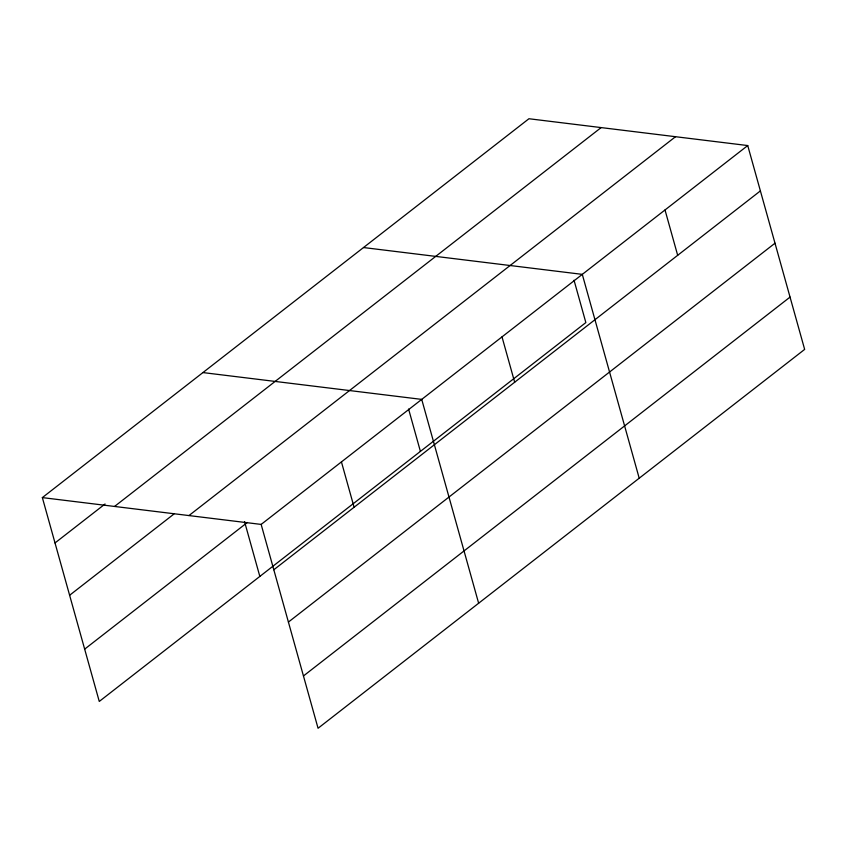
<?xml version="1.0" encoding="UTF-8"?>
<svg xmlns="http://www.w3.org/2000/svg" width="847" height="847" viewBox="0 0 847 847"><rect width="100%" height="100%" fill="white"/><g stroke="black" fill="none" stroke-linecap="round" stroke-linejoin="round"><path stroke-width="1.27" d="M42.35 497.602L528.941 118.739L747.732 145.557L804.65 349.398L318.059 728.261L261.151 524.42L42.35 497.602L99.268 701.443L585.849 322.58L574.033 280.241M55.013 542.948L105.06 503.986M114.557 506.453L601.137 127.59M69.613 595.261L173.889 514.076M188.945 515.569L675.535 136.706M84.658 649.141L247.324 522.493M261.151 524.42L747.732 145.557M273.814 569.766L760.394 190.903M288.414 622.069L775.005 243.205M303.459 675.959L790.05 297.096M363.501 247.546L582.291 274.364L639.21 478.216M202.92 372.574L421.721 399.392L478.64 603.233M665.011 209.961L677.674 255.307M502.006 336.884L514.669 382.23M408.593 409.059L420.408 451.398M341.436 461.901L354.099 507.258M244.539 521.614L259.838 576.426"/></g></svg>
